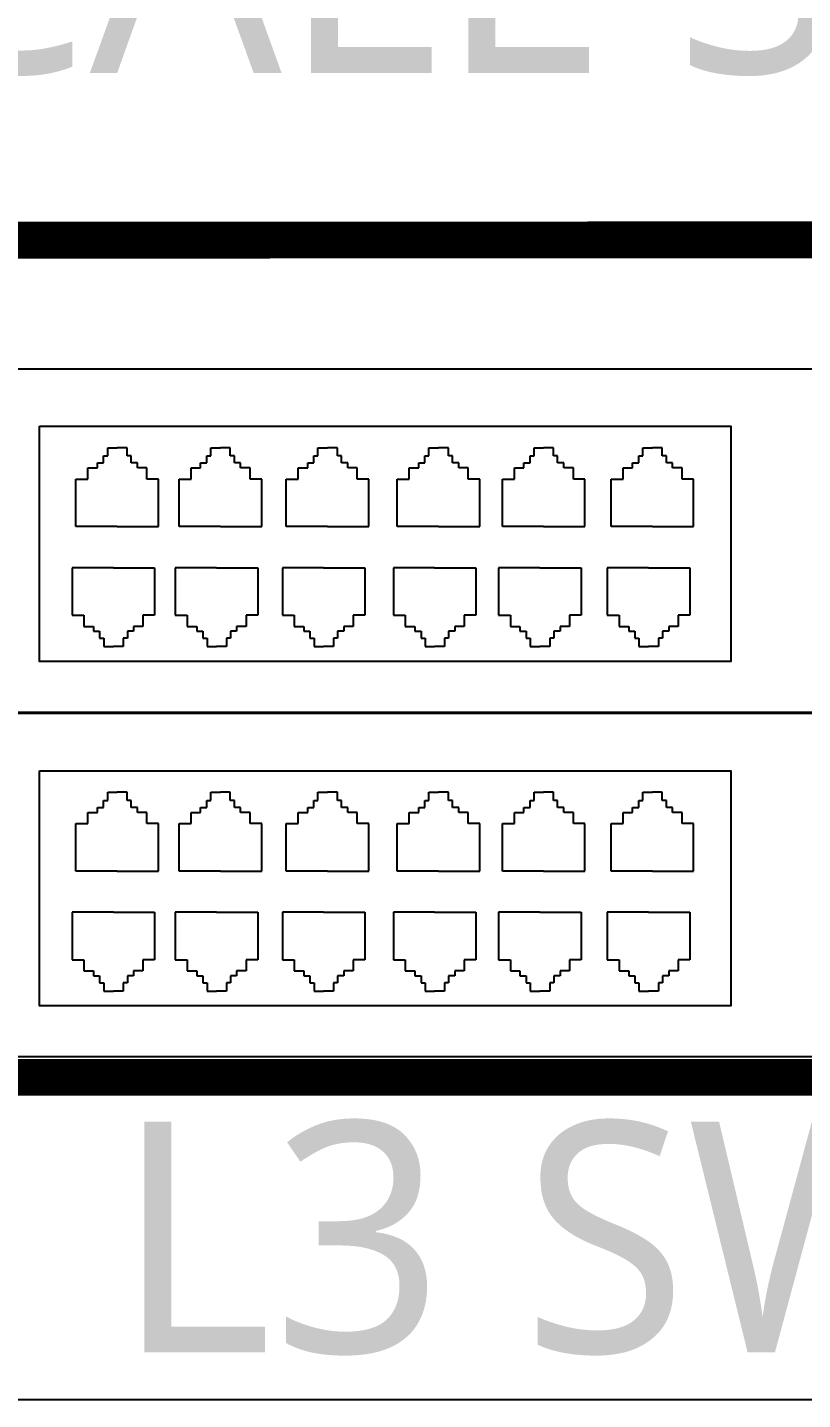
# Model space of a CAD drawing. Header units: millimetres. Extents: x 841 to 1682, y 0 to 594.
# Drawn here: x 1129.06 to 1136.59, y 364.02 to 377.34 of the extents above; entities that cross this region are included whole.
import ezdxf
from ezdxf.enums import TextEntityAlignment as Align

# ---------------------------------------------------------------- set-up
doc = ezdxf.new("R2010")
doc.units = ezdxf.units.MM
doc.linetypes.add('DA3', pattern=[3, 2, -1])
doc.layers.add('A', color=4, linetype='Continuous')
doc.layers.add('SOL3', color=44, linetype='Continuous')
doc.styles.add('sukwoo', font='malgun.ttf')

msp = doc.modelspace()

# ---------------------------------------------------------------- linework, layer by layer
at = {"layer": 'A'}
for p, q in [((1120.488, 374.031, -0.178), (1154.29, 374.031, -0.178)), ((1120.488, 374.031, -0.178), (1154.29, 374.031, -0.178)), ((1120.488, 370.698, -0.178), (1154.29, 370.698, -0.178)), ((1120.488, 370.687, -0.178), (1154.29, 370.687, -0.178)), ((1120.488, 370.687, -0.178), (1154.29, 370.687, -0.178)), ((1120.488, 367.354, -0.178), (1154.29, 367.354, -0.178)), ((1117.128, 364.024), (1157.577, 364.024))]:
    msp.add_line(p, q, dxfattribs=at)
at = {"layer": 'A', "color": 2}
for p, q in [((1129.837, 373.184, -0.178), (1129.837, 373.264, -0.178)), ((1129.837, 373.264, -0.178), (1129.929, 373.264, -0.178)), ((1130.025, 373.264, -0.178), (1129.929, 373.264, -0.178)), ((1130.025, 373.184, -0.178), (1130.025, 373.264, -0.178)), ((1130.84, 373.184, -0.178), (1130.84, 373.264, -0.178)), ((1130.84, 373.264, -0.178), (1130.932, 373.264, -0.178)), ((1131.028, 373.264, -0.178), (1130.932, 373.264, -0.178)), ((1131.028, 373.184, -0.178), (1131.028, 373.264, -0.178)), ((1131.88, 373.264, -0.178), (1131.972, 373.264, -0.178)), ((1131.88, 373.184, -0.178), (1131.88, 373.264, -0.178)), ((1132.069, 373.264, -0.178), (1131.972, 373.264, -0.178)), ((1132.069, 373.184, -0.178), (1132.069, 373.264, -0.178)), ((1132.958, 373.184, -0.178), (1132.958, 373.264, -0.178)), ((1132.958, 373.264, -0.178), (1133.051, 373.264, -0.178)), ((1133.147, 373.264, -0.178), (1133.051, 373.264, -0.178)), ((1133.147, 373.184, -0.178), (1133.147, 373.264, -0.178)), ((1133.98, 373.264, -0.178), (1134.072, 373.264, -0.178)), ((1133.98, 373.184, -0.178), (1133.98, 373.264, -0.178)), ((1134.168, 373.264, -0.178), (1134.072, 373.264, -0.178)), ((1134.168, 373.184, -0.178), (1134.168, 373.264, -0.178)), ((1135.036, 373.184, -0.178), (1135.036, 373.264, -0.178)), ((1135.036, 373.264, -0.178), (1135.128, 373.264, -0.178)), ((1135.224, 373.264, -0.178), (1135.128, 373.264, -0.178)), ((1135.224, 373.184, -0.178), (1135.224, 373.264, -0.178)), ((1129.737, 373.116, -0.178), (1129.797, 373.116, -0.178)), ((1129.737, 373.068, -0.178), (1129.737, 373.116, -0.178)), ((1129.797, 373.184, -0.178), (1129.837, 373.184, -0.178)), ((1129.797, 373.116, -0.178), (1129.797, 373.184, -0.178)), ((1130.065, 373.184, -0.178), (1130.025, 373.184, -0.178)), ((1130.065, 373.116, -0.178), (1130.065, 373.184, -0.178)), ((1130.126, 373.116, -0.178), (1130.065, 373.116, -0.178)), ((1130.126, 373.068, -0.178), (1130.126, 373.116, -0.178)), ((1130.74, 373.116, -0.178), (1130.8, 373.116, -0.178)), ((1130.74, 373.068, -0.178), (1130.74, 373.116, -0.178)), ((1130.8, 373.116, -0.178), (1130.8, 373.184, -0.178)), ((1130.8, 373.184, -0.178), (1130.84, 373.184, -0.178)), ((1131.068, 373.184, -0.178), (1131.028, 373.184, -0.178)), ((1131.068, 373.116, -0.178), (1131.068, 373.184, -0.178)), ((1131.128, 373.116, -0.178), (1131.068, 373.116, -0.178)), ((1131.128, 373.068, -0.178), (1131.128, 373.116, -0.178)), ((1131.78, 373.116, -0.178), (1131.84, 373.116, -0.178)), ((1131.78, 373.068, -0.178), (1131.78, 373.116, -0.178)), ((1131.84, 373.184, -0.178), (1131.88, 373.184, -0.178)), ((1131.84, 373.116, -0.178), (1131.84, 373.184, -0.178)), ((1132.109, 373.184, -0.178), (1132.069, 373.184, -0.178)), ((1132.109, 373.116, -0.178), (1132.109, 373.184, -0.178)), ((1132.169, 373.116, -0.178), (1132.109, 373.116, -0.178)), ((1132.169, 373.068, -0.178), (1132.169, 373.116, -0.178)), ((1132.858, 373.068, -0.178), (1132.858, 373.116, -0.178)), ((1132.858, 373.116, -0.178), (1132.918, 373.116, -0.178)), ((1132.918, 373.116, -0.178), (1132.918, 373.184, -0.178)), ((1132.918, 373.184, -0.178), (1132.958, 373.184, -0.178)), ((1133.187, 373.184, -0.178), (1133.147, 373.184, -0.178)), ((1133.187, 373.116, -0.178), (1133.187, 373.184, -0.178)), ((1133.247, 373.116, -0.178), (1133.187, 373.116, -0.178)), ((1133.247, 373.068, -0.178), (1133.247, 373.116, -0.178)), ((1133.88, 373.116, -0.178), (1133.94, 373.116, -0.178)), ((1133.88, 373.068, -0.178), (1133.88, 373.116, -0.178)), ((1133.94, 373.184, -0.178), (1133.98, 373.184, -0.178)), ((1133.94, 373.116, -0.178), (1133.94, 373.184, -0.178)), ((1134.208, 373.184, -0.178), (1134.168, 373.184, -0.178)), ((1134.208, 373.116, -0.178), (1134.208, 373.184, -0.178)), ((1134.268, 373.116, -0.178), (1134.208, 373.116, -0.178)), ((1134.268, 373.068, -0.178), (1134.268, 373.116, -0.178)), ((1134.936, 373.068, -0.178), (1134.936, 373.116, -0.178)), ((1134.936, 373.116, -0.178), (1134.996, 373.116, -0.178)), ((1134.996, 373.116, -0.178), (1134.996, 373.184, -0.178)), ((1134.996, 373.184, -0.178), (1135.036, 373.184, -0.178)), ((1135.264, 373.184, -0.178), (1135.224, 373.184, -0.178)), ((1135.264, 373.116, -0.178), (1135.264, 373.184, -0.178)), ((1135.324, 373.116, -0.178), (1135.264, 373.116, -0.178)), ((1135.324, 373.068, -0.178), (1135.324, 373.116, -0.178)), ((1129.529, 372.96, -0.178), (1129.645, 372.96, -0.178)), ((1129.529, 372.499, -0.178), (1129.529, 372.96, -0.178)), ((1129.645, 373.068, -0.178), (1129.737, 373.068, -0.178)), ((1129.645, 372.96, -0.178), (1129.645, 373.068, -0.178)), ((1130.218, 373.068, -0.178), (1130.126, 373.068, -0.178)), ((1130.218, 372.96, -0.178), (1130.218, 373.068, -0.178)), ((1130.33, 372.96, -0.178), (1130.218, 372.96, -0.178)), ((1130.33, 372.499, -0.178), (1130.33, 372.96, -0.178)), ((1130.531, 372.499, -0.178), (1130.531, 372.96, -0.178)), ((1130.531, 372.96, -0.178), (1130.648, 372.96, -0.178)), ((1130.648, 372.96, -0.178), (1130.648, 373.068, -0.178)), ((1130.648, 373.068, -0.178), (1130.74, 373.068, -0.178)), ((1131.22, 373.068, -0.178), (1131.128, 373.068, -0.178)), ((1131.22, 372.96, -0.178), (1131.22, 373.068, -0.178)), ((1131.333, 372.96, -0.178), (1131.22, 372.96, -0.178)), ((1131.333, 372.499, -0.178), (1131.333, 372.96, -0.178)), ((1131.572, 372.499, -0.178), (1131.572, 372.96, -0.178)), ((1131.572, 372.96, -0.178), (1131.688, 372.96, -0.178)), ((1131.688, 372.96, -0.178), (1131.688, 373.068, -0.178)), ((1131.688, 373.068, -0.178), (1131.78, 373.068, -0.178)), ((1132.261, 373.068, -0.178), (1132.169, 373.068, -0.178)), ((1132.261, 372.96, -0.178), (1132.261, 373.068, -0.178)), ((1132.373, 372.96, -0.178), (1132.261, 372.96, -0.178)), ((1132.373, 372.499, -0.178), (1132.373, 372.96, -0.178)), ((1132.65, 372.96, -0.178), (1132.766, 372.96, -0.178)), ((1132.65, 372.499, -0.178), (1132.65, 372.96, -0.178)), ((1132.766, 372.96, -0.178), (1132.766, 373.068, -0.178)), ((1132.766, 373.068, -0.178), (1132.858, 373.068, -0.178)), ((1133.339, 373.068, -0.178), (1133.247, 373.068, -0.178)), ((1133.339, 372.96, -0.178), (1133.339, 373.068, -0.178)), ((1133.451, 372.96, -0.178), (1133.339, 372.96, -0.178)), ((1133.451, 372.499, -0.178), (1133.451, 372.96, -0.178)), ((1133.672, 372.96, -0.178), (1133.788, 372.96, -0.178)), ((1133.672, 372.499, -0.178), (1133.672, 372.96, -0.178)), ((1133.788, 373.068, -0.178), (1133.88, 373.068, -0.178)), ((1133.788, 372.96, -0.178), (1133.788, 373.068, -0.178)), ((1134.361, 373.068, -0.178), (1134.268, 373.068, -0.178)), ((1134.361, 372.96, -0.178), (1134.361, 373.068, -0.178)), ((1134.473, 372.96, -0.178), (1134.361, 372.96, -0.178)), ((1134.473, 372.499, -0.178), (1134.473, 372.96, -0.178)), ((1134.728, 372.499, -0.178), (1134.728, 372.96, -0.178)), ((1134.728, 372.96, -0.178), (1134.844, 372.96, -0.178)), ((1134.844, 373.068, -0.178), (1134.936, 373.068, -0.178)), ((1134.844, 372.96, -0.178), (1134.844, 373.068, -0.178)), ((1135.417, 373.068, -0.178), (1135.324, 373.068, -0.178)), ((1135.417, 372.96, -0.178), (1135.417, 373.068, -0.178)), ((1135.529, 372.96, -0.178), (1135.417, 372.96, -0.178)), ((1135.529, 372.499, -0.178), (1135.529, 372.96, -0.178)), ((1129.929, 372.499, -0.178), (1129.529, 372.499, -0.178)), ((1129.929, 372.499, -0.178), (1130.33, 372.499, -0.178)), ((1130.932, 372.499, -0.178), (1130.531, 372.499, -0.178)), ((1130.932, 372.499, -0.178), (1131.333, 372.499, -0.178)), ((1131.972, 372.499, -0.178), (1131.572, 372.499, -0.178)), ((1131.972, 372.499, -0.178), (1132.373, 372.499, -0.178)), ((1133.051, 372.499, -0.178), (1132.65, 372.499, -0.178)), ((1133.051, 372.499, -0.178), (1133.451, 372.499, -0.178)), ((1134.072, 372.499, -0.178), (1133.672, 372.499, -0.178)), ((1134.072, 372.499, -0.178), (1134.473, 372.499, -0.178)), ((1135.128, 372.499, -0.178), (1134.728, 372.499, -0.178)), ((1135.128, 372.499, -0.178), (1135.529, 372.499, -0.178)), ((1129.892, 372.098, -0.178), (1129.491, 372.098, -0.178)), ((1129.491, 372.098, -0.178), (1129.491, 371.638, -0.178)), ((1129.892, 372.098, -0.178), (1130.292, 372.098, -0.178)), ((1130.292, 372.098, -0.178), (1130.292, 371.638, -0.178)), ((1130.894, 372.098, -0.178), (1130.494, 372.098, -0.178)), ((1130.494, 372.098, -0.178), (1130.494, 371.638, -0.178)), ((1130.894, 372.098, -0.178), (1131.295, 372.098, -0.178)), ((1131.295, 372.098, -0.178), (1131.295, 371.638, -0.178)), ((1131.935, 372.098, -0.178), (1131.534, 372.098, -0.178)), ((1131.534, 372.098, -0.178), (1131.534, 371.638, -0.178)), ((1131.935, 372.098, -0.178), (1132.335, 372.098, -0.178)), ((1132.335, 372.098, -0.178), (1132.335, 371.638, -0.178)), ((1132.612, 372.098, -0.178), (1132.612, 371.638, -0.178)), ((1133.013, 372.098, -0.178), (1132.612, 372.098, -0.178)), ((1133.013, 372.098, -0.178), (1133.413, 372.098, -0.178)), ((1133.413, 372.098, -0.178), (1133.413, 371.638, -0.178)), ((1133.634, 372.098, -0.178), (1133.634, 371.638, -0.178)), ((1134.034, 372.098, -0.178), (1133.634, 372.098, -0.178)), ((1134.034, 372.098, -0.178), (1134.435, 372.098, -0.178)), ((1134.435, 372.098, -0.178), (1134.435, 371.638, -0.178)), ((1135.09, 372.098, -0.178), (1134.69, 372.098, -0.178)), ((1134.69, 372.098, -0.178), (1134.69, 371.638, -0.178)), ((1135.09, 372.098, -0.178), (1135.491, 372.098, -0.178)), ((1135.491, 372.098, -0.178), (1135.491, 371.638, -0.178)), ((1129.491, 371.638, -0.178), (1129.607, 371.638, -0.178)), ((1129.607, 371.638, -0.178), (1129.607, 371.53, -0.178)), ((1130.292, 371.638, -0.178), (1130.18, 371.638, -0.178)), ((1130.18, 371.638, -0.178), (1130.18, 371.53, -0.178)), ((1130.494, 371.638, -0.178), (1130.61, 371.638, -0.178)), ((1130.61, 371.638, -0.178), (1130.61, 371.53, -0.178)), ((1131.295, 371.638, -0.178), (1131.183, 371.638, -0.178)), ((1131.183, 371.638, -0.178), (1131.183, 371.53, -0.178)), ((1131.534, 371.638, -0.178), (1131.65, 371.638, -0.178)), ((1131.65, 371.638, -0.178), (1131.65, 371.53, -0.178)), ((1132.223, 371.638, -0.178), (1132.223, 371.53, -0.178)), ((1132.335, 371.638, -0.178), (1132.223, 371.638, -0.178)), ((1132.612, 371.638, -0.178), (1132.728, 371.638, -0.178)), ((1132.728, 371.638, -0.178), (1132.728, 371.53, -0.178)), ((1133.413, 371.638, -0.178), (1133.301, 371.638, -0.178)), ((1133.301, 371.638, -0.178), (1133.301, 371.53, -0.178)), ((1133.634, 371.638, -0.178), (1133.75, 371.638, -0.178)), ((1133.75, 371.638, -0.178), (1133.75, 371.53, -0.178)), ((1134.323, 371.638, -0.178), (1134.323, 371.53, -0.178)), ((1134.435, 371.638, -0.178), (1134.323, 371.638, -0.178)), ((1134.69, 371.638, -0.178), (1134.806, 371.638, -0.178)), ((1134.806, 371.638, -0.178), (1134.806, 371.53, -0.178)), ((1135.491, 371.638, -0.178), (1135.379, 371.638, -0.178)), ((1135.379, 371.638, -0.178), (1135.379, 371.53, -0.178)), ((1129.607, 371.53, -0.178), (1129.699, 371.53, -0.178)), ((1129.699, 371.53, -0.178), (1129.699, 371.482, -0.178)), ((1129.699, 371.482, -0.178), (1129.759, 371.482, -0.178)), ((1129.759, 371.482, -0.178), (1129.759, 371.414, -0.178)), ((1130.028, 371.482, -0.178), (1130.028, 371.414, -0.178)), ((1130.088, 371.482, -0.178), (1130.028, 371.482, -0.178)), ((1130.18, 371.53, -0.178), (1130.088, 371.53, -0.178)), ((1130.088, 371.53, -0.178), (1130.088, 371.482, -0.178)), ((1130.61, 371.53, -0.178), (1130.702, 371.53, -0.178)), ((1130.702, 371.53, -0.178), (1130.702, 371.482, -0.178)), ((1130.702, 371.482, -0.178), (1130.762, 371.482, -0.178)), ((1130.762, 371.482, -0.178), (1130.762, 371.414, -0.178)), ((1131.09, 371.482, -0.178), (1131.03, 371.482, -0.178)), ((1131.03, 371.482, -0.178), (1131.03, 371.414, -0.178)), ((1131.09, 371.53, -0.178), (1131.09, 371.482, -0.178)), ((1131.183, 371.53, -0.178), (1131.09, 371.53, -0.178)), ((1131.65, 371.53, -0.178), (1131.742, 371.53, -0.178)), ((1131.742, 371.53, -0.178), (1131.742, 371.482, -0.178)), ((1131.742, 371.482, -0.178), (1131.802, 371.482, -0.178)), ((1131.802, 371.482, -0.178), (1131.802, 371.414, -0.178)), ((1132.071, 371.482, -0.178), (1132.071, 371.414, -0.178)), ((1132.131, 371.482, -0.178), (1132.071, 371.482, -0.178)), ((1132.223, 371.53, -0.178), (1132.131, 371.53, -0.178)), ((1132.131, 371.53, -0.178), (1132.131, 371.482, -0.178)), ((1132.728, 371.53, -0.178), (1132.821, 371.53, -0.178)), ((1132.821, 371.53, -0.178), (1132.821, 371.482, -0.178)), ((1132.821, 371.482, -0.178), (1132.881, 371.482, -0.178)), ((1132.881, 371.482, -0.178), (1132.881, 371.414, -0.178)), ((1133.209, 371.482, -0.178), (1133.149, 371.482, -0.178)), ((1133.149, 371.482, -0.178), (1133.149, 371.414, -0.178)), ((1133.209, 371.53, -0.178), (1133.209, 371.482, -0.178)), ((1133.301, 371.53, -0.178), (1133.209, 371.53, -0.178)), ((1133.75, 371.53, -0.178), (1133.842, 371.53, -0.178)), ((1133.842, 371.53, -0.178), (1133.842, 371.482, -0.178)), ((1133.842, 371.482, -0.178), (1133.902, 371.482, -0.178)), ((1133.902, 371.482, -0.178), (1133.902, 371.414, -0.178)), ((1134.171, 371.482, -0.178), (1134.171, 371.414, -0.178)), ((1134.231, 371.482, -0.178), (1134.171, 371.482, -0.178)), ((1134.323, 371.53, -0.178), (1134.231, 371.53, -0.178)), ((1134.231, 371.53, -0.178), (1134.231, 371.482, -0.178)), ((1134.806, 371.53, -0.178), (1134.898, 371.53, -0.178)), ((1134.898, 371.53, -0.178), (1134.898, 371.482, -0.178)), ((1134.898, 371.482, -0.178), (1134.958, 371.482, -0.178)), ((1134.958, 371.482, -0.178), (1134.958, 371.414, -0.178)), ((1135.287, 371.482, -0.178), (1135.227, 371.482, -0.178)), ((1135.227, 371.482, -0.178), (1135.227, 371.414, -0.178)), ((1135.287, 371.53, -0.178), (1135.287, 371.482, -0.178)), ((1135.379, 371.53, -0.178), (1135.287, 371.53, -0.178)), ((1129.759, 371.414, -0.178), (1129.799, 371.414, -0.178)), ((1129.799, 371.414, -0.178), (1129.799, 371.334, -0.178)), ((1129.988, 371.414, -0.178), (1129.988, 371.334, -0.178)), ((1130.028, 371.414, -0.178), (1129.988, 371.414, -0.178)), ((1130.762, 371.414, -0.178), (1130.802, 371.414, -0.178)), ((1130.802, 371.414, -0.178), (1130.802, 371.334, -0.178)), ((1131.03, 371.414, -0.178), (1130.99, 371.414, -0.178)), ((1130.99, 371.414, -0.178), (1130.99, 371.334, -0.178)), ((1131.802, 371.414, -0.178), (1131.843, 371.414, -0.178)), ((1131.843, 371.414, -0.178), (1131.843, 371.334, -0.178)), ((1132.031, 371.414, -0.178), (1132.031, 371.334, -0.178)), ((1132.071, 371.414, -0.178), (1132.031, 371.414, -0.178)), ((1132.881, 371.414, -0.178), (1132.921, 371.414, -0.178)), ((1132.921, 371.414, -0.178), (1132.921, 371.334, -0.178)), ((1133.109, 371.414, -0.178), (1133.109, 371.334, -0.178)), ((1133.149, 371.414, -0.178), (1133.109, 371.414, -0.178)), ((1133.902, 371.414, -0.178), (1133.942, 371.414, -0.178)), ((1133.942, 371.414, -0.178), (1133.942, 371.334, -0.178)), ((1134.131, 371.414, -0.178), (1134.131, 371.334, -0.178)), ((1134.171, 371.414, -0.178), (1134.131, 371.414, -0.178)), ((1134.958, 371.414, -0.178), (1134.998, 371.414, -0.178)), ((1134.998, 371.414, -0.178), (1134.998, 371.334, -0.178)), ((1135.227, 371.414, -0.178), (1135.187, 371.414, -0.178)), ((1135.187, 371.414, -0.178), (1135.187, 371.334, -0.178)), ((1129.799, 371.334, -0.178), (1129.892, 371.334, -0.178)), ((1129.988, 371.334, -0.178), (1129.892, 371.334, -0.178)), ((1130.802, 371.334, -0.178), (1130.894, 371.334, -0.178)), ((1130.99, 371.334, -0.178), (1130.894, 371.334, -0.178)), ((1131.843, 371.334, -0.178), (1131.935, 371.334, -0.178)), ((1132.031, 371.334, -0.178), (1131.935, 371.334, -0.178)), ((1132.921, 371.334, -0.178), (1133.013, 371.334, -0.178)), ((1133.109, 371.334, -0.178), (1133.013, 371.334, -0.178)), ((1133.942, 371.334, -0.178), (1134.034, 371.334, -0.178)), ((1134.131, 371.334, -0.178), (1134.034, 371.334, -0.178)), ((1134.998, 371.334, -0.178), (1135.09, 371.334, -0.178)), ((1135.187, 371.334, -0.178), (1135.09, 371.334, -0.178)), ((1129.837, 369.84, -0.178), (1129.837, 369.92, -0.178)), ((1129.837, 369.92, -0.178), (1129.929, 369.92, -0.178)), ((1130.025, 369.92, -0.178), (1129.929, 369.92, -0.178)), ((1130.025, 369.84, -0.178), (1130.025, 369.92, -0.178)), ((1130.84, 369.84, -0.178), (1130.84, 369.92, -0.178)), ((1130.84, 369.92, -0.178), (1130.932, 369.92, -0.178)), ((1131.028, 369.92, -0.178), (1130.932, 369.92, -0.178)), ((1131.028, 369.84, -0.178), (1131.028, 369.92, -0.178)), ((1131.88, 369.92, -0.178), (1131.972, 369.92, -0.178)), ((1131.88, 369.84, -0.178), (1131.88, 369.92, -0.178)), ((1132.069, 369.92, -0.178), (1131.972, 369.92, -0.178)), ((1132.069, 369.84, -0.178), (1132.069, 369.92, -0.178)), ((1132.958, 369.84, -0.178), (1132.958, 369.92, -0.178)), ((1132.958, 369.92, -0.178), (1133.051, 369.92, -0.178)), ((1133.147, 369.92, -0.178), (1133.051, 369.92, -0.178)), ((1133.147, 369.84, -0.178), (1133.147, 369.92, -0.178)), ((1133.98, 369.92, -0.178), (1134.072, 369.92, -0.178)), ((1133.98, 369.84, -0.178), (1133.98, 369.92, -0.178)), ((1134.168, 369.92, -0.178), (1134.072, 369.92, -0.178)), ((1134.168, 369.84, -0.178), (1134.168, 369.92, -0.178)), ((1135.036, 369.84, -0.178), (1135.036, 369.92, -0.178)), ((1135.036, 369.92, -0.178), (1135.128, 369.92, -0.178)), ((1135.224, 369.92, -0.178), (1135.128, 369.92, -0.178)), ((1135.224, 369.84, -0.178), (1135.224, 369.92, -0.178)), ((1129.737, 369.772, -0.178), (1129.797, 369.772, -0.178)), ((1129.737, 369.724, -0.178), (1129.737, 369.772, -0.178)), ((1129.797, 369.84, -0.178), (1129.837, 369.84, -0.178)), ((1129.797, 369.772, -0.178), (1129.797, 369.84, -0.178)), ((1130.065, 369.84, -0.178), (1130.025, 369.84, -0.178)), ((1130.065, 369.772, -0.178), (1130.065, 369.84, -0.178)), ((1130.126, 369.772, -0.178), (1130.065, 369.772, -0.178)), ((1130.126, 369.724, -0.178), (1130.126, 369.772, -0.178)), ((1130.74, 369.772, -0.178), (1130.8, 369.772, -0.178)), ((1130.74, 369.724, -0.178), (1130.74, 369.772, -0.178)), ((1130.8, 369.772, -0.178), (1130.8, 369.84, -0.178)), ((1130.8, 369.84, -0.178), (1130.84, 369.84, -0.178)), ((1131.068, 369.84, -0.178), (1131.028, 369.84, -0.178)), ((1131.068, 369.772, -0.178), (1131.068, 369.84, -0.178)), ((1131.128, 369.772, -0.178), (1131.068, 369.772, -0.178)), ((1131.128, 369.724, -0.178), (1131.128, 369.772, -0.178)), ((1131.78, 369.772, -0.178), (1131.84, 369.772, -0.178)), ((1131.78, 369.724, -0.178), (1131.78, 369.772, -0.178)), ((1131.84, 369.84, -0.178), (1131.88, 369.84, -0.178)), ((1131.84, 369.772, -0.178), (1131.84, 369.84, -0.178)), ((1132.109, 369.84, -0.178), (1132.069, 369.84, -0.178)), ((1132.109, 369.772, -0.178), (1132.109, 369.84, -0.178)), ((1132.169, 369.772, -0.178), (1132.109, 369.772, -0.178)), ((1132.169, 369.724, -0.178), (1132.169, 369.772, -0.178)), ((1132.858, 369.724, -0.178), (1132.858, 369.772, -0.178)), ((1132.858, 369.772, -0.178), (1132.918, 369.772, -0.178)), ((1132.918, 369.772, -0.178), (1132.918, 369.84, -0.178)), ((1132.918, 369.84, -0.178), (1132.958, 369.84, -0.178)), ((1133.187, 369.84, -0.178), (1133.147, 369.84, -0.178)), ((1133.187, 369.772, -0.178), (1133.187, 369.84, -0.178)), ((1133.247, 369.772, -0.178), (1133.187, 369.772, -0.178)), ((1133.247, 369.724, -0.178), (1133.247, 369.772, -0.178)), ((1133.88, 369.772, -0.178), (1133.94, 369.772, -0.178)), ((1133.88, 369.724, -0.178), (1133.88, 369.772, -0.178)), ((1133.94, 369.84, -0.178), (1133.98, 369.84, -0.178)), ((1133.94, 369.772, -0.178), (1133.94, 369.84, -0.178)), ((1134.208, 369.84, -0.178), (1134.168, 369.84, -0.178)), ((1134.208, 369.772, -0.178), (1134.208, 369.84, -0.178)), ((1134.268, 369.772, -0.178), (1134.208, 369.772, -0.178)), ((1134.268, 369.724, -0.178), (1134.268, 369.772, -0.178)), ((1134.936, 369.724, -0.178), (1134.936, 369.772, -0.178)), ((1134.936, 369.772, -0.178), (1134.996, 369.772, -0.178)), ((1134.996, 369.772, -0.178), (1134.996, 369.84, -0.178)), ((1134.996, 369.84, -0.178), (1135.036, 369.84, -0.178)), ((1135.264, 369.84, -0.178), (1135.224, 369.84, -0.178)), ((1135.264, 369.772, -0.178), (1135.264, 369.84, -0.178)), ((1135.324, 369.772, -0.178), (1135.264, 369.772, -0.178)), ((1135.324, 369.724, -0.178), (1135.324, 369.772, -0.178)), ((1129.645, 369.724, -0.178), (1129.737, 369.724, -0.178)), ((1129.645, 369.616, -0.178), (1129.645, 369.724, -0.178)), ((1130.218, 369.724, -0.178), (1130.126, 369.724, -0.178)), ((1130.218, 369.616, -0.178), (1130.218, 369.724, -0.178)), ((1130.648, 369.616, -0.178), (1130.648, 369.724, -0.178)), ((1130.648, 369.724, -0.178), (1130.74, 369.724, -0.178)), ((1131.22, 369.724, -0.178), (1131.128, 369.724, -0.178)), ((1131.22, 369.616, -0.178), (1131.22, 369.724, -0.178)), ((1131.688, 369.616, -0.178), (1131.688, 369.724, -0.178)), ((1131.688, 369.724, -0.178), (1131.78, 369.724, -0.178)), ((1132.261, 369.724, -0.178), (1132.169, 369.724, -0.178)), ((1132.261, 369.616, -0.178), (1132.261, 369.724, -0.178)), ((1132.766, 369.616, -0.178), (1132.766, 369.724, -0.178)), ((1132.766, 369.724, -0.178), (1132.858, 369.724, -0.178)), ((1133.339, 369.724, -0.178), (1133.247, 369.724, -0.178)), ((1133.339, 369.616, -0.178), (1133.339, 369.724, -0.178)), ((1133.788, 369.724, -0.178), (1133.88, 369.724, -0.178)), ((1133.788, 369.616, -0.178), (1133.788, 369.724, -0.178)), ((1134.361, 369.724, -0.178), (1134.268, 369.724, -0.178)), ((1134.361, 369.616, -0.178), (1134.361, 369.724, -0.178)), ((1134.844, 369.724, -0.178), (1134.936, 369.724, -0.178)), ((1134.844, 369.616, -0.178), (1134.844, 369.724, -0.178)), ((1135.417, 369.724, -0.178), (1135.324, 369.724, -0.178)), ((1135.417, 369.616, -0.178), (1135.417, 369.724, -0.178)), ((1129.529, 369.616, -0.178), (1129.645, 369.616, -0.178)), ((1129.529, 369.155, -0.178), (1129.529, 369.616, -0.178)), ((1130.33, 369.616, -0.178), (1130.218, 369.616, -0.178)), ((1130.33, 369.155, -0.178), (1130.33, 369.616, -0.178)), ((1130.531, 369.155, -0.178), (1130.531, 369.616, -0.178)), ((1130.531, 369.616, -0.178), (1130.648, 369.616, -0.178)), ((1131.333, 369.616, -0.178), (1131.22, 369.616, -0.178)), ((1131.333, 369.155, -0.178), (1131.333, 369.616, -0.178)), ((1131.572, 369.155, -0.178), (1131.572, 369.616, -0.178)), ((1131.572, 369.616, -0.178), (1131.688, 369.616, -0.178)), ((1132.373, 369.616, -0.178), (1132.261, 369.616, -0.178)), ((1132.373, 369.155, -0.178), (1132.373, 369.616, -0.178)), ((1132.65, 369.616, -0.178), (1132.766, 369.616, -0.178)), ((1132.65, 369.155, -0.178), (1132.65, 369.616, -0.178)), ((1133.451, 369.616, -0.178), (1133.339, 369.616, -0.178)), ((1133.451, 369.155, -0.178), (1133.451, 369.616, -0.178)), ((1133.672, 369.616, -0.178), (1133.788, 369.616, -0.178)), ((1133.672, 369.155, -0.178), (1133.672, 369.616, -0.178)), ((1134.473, 369.616, -0.178), (1134.361, 369.616, -0.178)), ((1134.473, 369.155, -0.178), (1134.473, 369.616, -0.178)), ((1134.728, 369.155, -0.178), (1134.728, 369.616, -0.178)), ((1134.728, 369.616, -0.178), (1134.844, 369.616, -0.178)), ((1135.529, 369.616, -0.178), (1135.417, 369.616, -0.178)), ((1135.529, 369.155, -0.178), (1135.529, 369.616, -0.178)), ((1129.929, 369.155, -0.178), (1129.529, 369.155, -0.178)), ((1129.929, 369.155, -0.178), (1130.33, 369.155, -0.178)), ((1130.932, 369.155, -0.178), (1130.531, 369.155, -0.178)), ((1130.932, 369.155, -0.178), (1131.333, 369.155, -0.178)), ((1131.972, 369.155, -0.178), (1131.572, 369.155, -0.178)), ((1131.972, 369.155, -0.178), (1132.373, 369.155, -0.178)), ((1133.051, 369.155, -0.178), (1132.65, 369.155, -0.178)), ((1133.051, 369.155, -0.178), (1133.451, 369.155, -0.178)), ((1134.072, 369.155, -0.178), (1133.672, 369.155, -0.178)), ((1134.072, 369.155, -0.178), (1134.473, 369.155, -0.178)), ((1135.128, 369.155, -0.178), (1134.728, 369.155, -0.178)), ((1135.128, 369.155, -0.178), (1135.529, 369.155, -0.178)), ((1129.892, 368.754, -0.178), (1129.491, 368.754, -0.178)), ((1129.491, 368.754, -0.178), (1129.491, 368.294, -0.178)), ((1129.892, 368.754, -0.178), (1130.292, 368.754, -0.178)), ((1130.292, 368.754, -0.178), (1130.292, 368.294, -0.178)), ((1130.894, 368.754, -0.178), (1130.494, 368.754, -0.178)), ((1130.494, 368.754, -0.178), (1130.494, 368.294, -0.178)), ((1130.894, 368.754, -0.178), (1131.295, 368.754, -0.178)), ((1131.295, 368.754, -0.178), (1131.295, 368.294, -0.178)), ((1131.935, 368.754, -0.178), (1131.534, 368.754, -0.178)), ((1131.534, 368.754, -0.178), (1131.534, 368.294, -0.178)), ((1131.935, 368.754, -0.178), (1132.335, 368.754, -0.178)), ((1132.335, 368.754, -0.178), (1132.335, 368.294, -0.178)), ((1132.612, 368.754, -0.178), (1132.612, 368.294, -0.178)), ((1133.013, 368.754, -0.178), (1132.612, 368.754, -0.178)), ((1133.013, 368.754, -0.178), (1133.413, 368.754, -0.178)), ((1133.413, 368.754, -0.178), (1133.413, 368.294, -0.178)), ((1133.634, 368.754, -0.178), (1133.634, 368.294, -0.178)), ((1134.034, 368.754, -0.178), (1133.634, 368.754, -0.178)), ((1134.034, 368.754, -0.178), (1134.435, 368.754, -0.178)), ((1134.435, 368.754, -0.178), (1134.435, 368.294, -0.178)), ((1135.09, 368.754, -0.178), (1134.69, 368.754, -0.178)), ((1134.69, 368.754, -0.178), (1134.69, 368.294, -0.178)), ((1135.09, 368.754, -0.178), (1135.491, 368.754, -0.178)), ((1135.491, 368.754, -0.178), (1135.491, 368.294, -0.178)), ((1129.491, 368.294, -0.178), (1129.607, 368.294, -0.178)), ((1129.607, 368.294, -0.178), (1129.607, 368.186, -0.178)), ((1130.292, 368.294, -0.178), (1130.18, 368.294, -0.178)), ((1130.18, 368.294, -0.178), (1130.18, 368.186, -0.178)), ((1130.494, 368.294, -0.178), (1130.61, 368.294, -0.178)), ((1130.61, 368.294, -0.178), (1130.61, 368.186, -0.178)), ((1131.295, 368.294, -0.178), (1131.183, 368.294, -0.178)), ((1131.183, 368.294, -0.178), (1131.183, 368.186, -0.178)), ((1131.534, 368.294, -0.178), (1131.65, 368.294, -0.178)), ((1131.65, 368.294, -0.178), (1131.65, 368.186, -0.178)), ((1132.223, 368.294, -0.178), (1132.223, 368.186, -0.178)), ((1132.335, 368.294, -0.178), (1132.223, 368.294, -0.178)), ((1132.612, 368.294, -0.178), (1132.728, 368.294, -0.178)), ((1132.728, 368.294, -0.178), (1132.728, 368.186, -0.178)), ((1133.413, 368.294, -0.178), (1133.301, 368.294, -0.178)), ((1133.301, 368.294, -0.178), (1133.301, 368.186, -0.178)), ((1133.634, 368.294, -0.178), (1133.75, 368.294, -0.178)), ((1133.75, 368.294, -0.178), (1133.75, 368.186, -0.178)), ((1134.323, 368.294, -0.178), (1134.323, 368.186, -0.178)), ((1134.435, 368.294, -0.178), (1134.323, 368.294, -0.178)), ((1134.69, 368.294, -0.178), (1134.806, 368.294, -0.178)), ((1134.806, 368.294, -0.178), (1134.806, 368.186, -0.178)), ((1135.491, 368.294, -0.178), (1135.379, 368.294, -0.178)), ((1135.379, 368.294, -0.178), (1135.379, 368.186, -0.178)), ((1129.607, 368.186, -0.178), (1129.699, 368.186, -0.178)), ((1129.699, 368.186, -0.178), (1129.699, 368.138, -0.178)), ((1130.18, 368.186, -0.178), (1130.088, 368.186, -0.178)), ((1130.088, 368.186, -0.178), (1130.088, 368.138, -0.178)), ((1130.61, 368.186, -0.178), (1130.702, 368.186, -0.178)), ((1130.702, 368.186, -0.178), (1130.702, 368.138, -0.178)), ((1131.09, 368.186, -0.178), (1131.09, 368.138, -0.178)), ((1131.183, 368.186, -0.178), (1131.09, 368.186, -0.178)), ((1131.65, 368.186, -0.178), (1131.742, 368.186, -0.178)), ((1131.742, 368.186, -0.178), (1131.742, 368.138, -0.178)), ((1132.223, 368.186, -0.178), (1132.131, 368.186, -0.178)), ((1132.131, 368.186, -0.178), (1132.131, 368.138, -0.178)), ((1132.728, 368.186, -0.178), (1132.821, 368.186, -0.178)), ((1132.821, 368.186, -0.178), (1132.821, 368.138, -0.178)), ((1133.209, 368.186, -0.178), (1133.209, 368.138, -0.178)), ((1133.301, 368.186, -0.178), (1133.209, 368.186, -0.178)), ((1133.75, 368.186, -0.178), (1133.842, 368.186, -0.178)), ((1133.842, 368.186, -0.178), (1133.842, 368.138, -0.178)), ((1134.323, 368.186, -0.178), (1134.231, 368.186, -0.178)), ((1134.231, 368.186, -0.178), (1134.231, 368.138, -0.178)), ((1134.806, 368.186, -0.178), (1134.898, 368.186, -0.178)), ((1134.898, 368.186, -0.178), (1134.898, 368.138, -0.178)), ((1135.287, 368.186, -0.178), (1135.287, 368.138, -0.178)), ((1135.379, 368.186, -0.178), (1135.287, 368.186, -0.178)), ((1129.699, 368.138, -0.178), (1129.759, 368.138, -0.178)), ((1129.759, 368.138, -0.178), (1129.759, 368.07, -0.178)), ((1129.759, 368.07, -0.178), (1129.799, 368.07, -0.178)), ((1129.799, 368.07, -0.178), (1129.799, 367.99, -0.178)), ((1129.988, 368.07, -0.178), (1129.988, 367.99, -0.178)), ((1130.028, 368.07, -0.178), (1129.988, 368.07, -0.178)), ((1130.028, 368.138, -0.178), (1130.028, 368.07, -0.178)), ((1130.088, 368.138, -0.178), (1130.028, 368.138, -0.178)), ((1130.702, 368.138, -0.178), (1130.762, 368.138, -0.178)), ((1130.762, 368.138, -0.178), (1130.762, 368.07, -0.178)), ((1130.762, 368.07, -0.178), (1130.802, 368.07, -0.178)), ((1130.802, 368.07, -0.178), (1130.802, 367.99, -0.178)), ((1131.03, 368.07, -0.178), (1130.99, 368.07, -0.178)), ((1130.99, 368.07, -0.178), (1130.99, 367.99, -0.178)), ((1131.09, 368.138, -0.178), (1131.03, 368.138, -0.178)), ((1131.03, 368.138, -0.178), (1131.03, 368.07, -0.178)), ((1131.742, 368.138, -0.178), (1131.802, 368.138, -0.178)), ((1131.802, 368.138, -0.178), (1131.802, 368.07, -0.178)), ((1131.802, 368.07, -0.178), (1131.843, 368.07, -0.178)), ((1131.843, 368.07, -0.178), (1131.843, 367.99, -0.178)), ((1132.031, 368.07, -0.178), (1132.031, 367.99, -0.178)), ((1132.071, 368.07, -0.178), (1132.031, 368.07, -0.178)), ((1132.071, 368.138, -0.178), (1132.071, 368.07, -0.178)), ((1132.131, 368.138, -0.178), (1132.071, 368.138, -0.178)), ((1132.821, 368.138, -0.178), (1132.881, 368.138, -0.178)), ((1132.881, 368.138, -0.178), (1132.881, 368.07, -0.178)), ((1132.881, 368.07, -0.178), (1132.921, 368.07, -0.178)), ((1132.921, 368.07, -0.178), (1132.921, 367.99, -0.178)), ((1133.109, 368.07, -0.178), (1133.109, 367.99, -0.178)), ((1133.149, 368.07, -0.178), (1133.109, 368.07, -0.178)), ((1133.209, 368.138, -0.178), (1133.149, 368.138, -0.178)), ((1133.149, 368.138, -0.178), (1133.149, 368.07, -0.178)), ((1133.842, 368.138, -0.178), (1133.902, 368.138, -0.178)), ((1133.902, 368.138, -0.178), (1133.902, 368.07, -0.178)), ((1133.902, 368.07, -0.178), (1133.942, 368.07, -0.178)), ((1133.942, 368.07, -0.178), (1133.942, 367.99, -0.178)), ((1134.131, 368.07, -0.178), (1134.131, 367.99, -0.178)), ((1134.171, 368.07, -0.178), (1134.131, 368.07, -0.178)), ((1134.171, 368.138, -0.178), (1134.171, 368.07, -0.178)), ((1134.231, 368.138, -0.178), (1134.171, 368.138, -0.178)), ((1134.898, 368.138, -0.178), (1134.958, 368.138, -0.178)), ((1134.958, 368.138, -0.178), (1134.958, 368.07, -0.178)), ((1134.958, 368.07, -0.178), (1134.998, 368.07, -0.178)), ((1134.998, 368.07, -0.178), (1134.998, 367.99, -0.178)), ((1135.227, 368.07, -0.178), (1135.187, 368.07, -0.178)), ((1135.187, 368.07, -0.178), (1135.187, 367.99, -0.178)), ((1135.287, 368.138, -0.178), (1135.227, 368.138, -0.178)), ((1135.227, 368.138, -0.178), (1135.227, 368.07, -0.178)), ((1129.799, 367.99, -0.178), (1129.892, 367.99, -0.178)), ((1129.988, 367.99, -0.178), (1129.892, 367.99, -0.178)), ((1130.802, 367.99, -0.178), (1130.894, 367.99, -0.178)), ((1130.99, 367.99, -0.178), (1130.894, 367.99, -0.178)), ((1131.843, 367.99, -0.178), (1131.935, 367.99, -0.178)), ((1132.031, 367.99, -0.178), (1131.935, 367.99, -0.178)), ((1132.921, 367.99, -0.178), (1133.013, 367.99, -0.178)), ((1133.109, 367.99, -0.178), (1133.013, 367.99, -0.178)), ((1133.942, 367.99, -0.178), (1134.034, 367.99, -0.178)), ((1134.131, 367.99, -0.178), (1134.034, 367.99, -0.178)), ((1134.998, 367.99, -0.178), (1135.09, 367.99, -0.178)), ((1135.187, 367.99, -0.178), (1135.09, 367.99, -0.178))]:
    msp.add_line(p, q, dxfattribs=at)
at = {"layer": 'A', "color": 2, "elevation": -0.178}
for points in [[(1129.174, 373.472), (1135.89, 373.472), (1135.89, 371.189), (1129.174, 371.189)], [(1129.174, 370.128), (1135.89, 370.128), (1135.89, 367.845), (1129.174, 367.845)]]:
    msp.add_lwpolyline(points, close=True, dxfattribs=at)
at = {"layer": 'SOL3', "linetype": 'DA3', "const_width": 0.358}
msp.add_lwpolyline([(1116.159, 375.274), (1158.414, 375.29), (1158.414, 367.152), (1116.159, 367.152)], close=True, dxfattribs=at)

# ---------------------------------------------------------------- texts
at = {"layer": 'A', "color": 2, "style": 'sukwoo'}
msp.add_text('CALL SERVER', height=2.24, dxfattribs=at).set_placement((1136.696, 378.023), align=Align.MIDDLE_CENTER)
at = {"layer": 'A', "style": 'sukwoo'}
msp.add_text('L3 SWITCH', height=2.24, dxfattribs=at).set_placement((1137.353, 365.602), align=Align.MIDDLE_CENTER)

doc.saveas('drawing.dxf')
